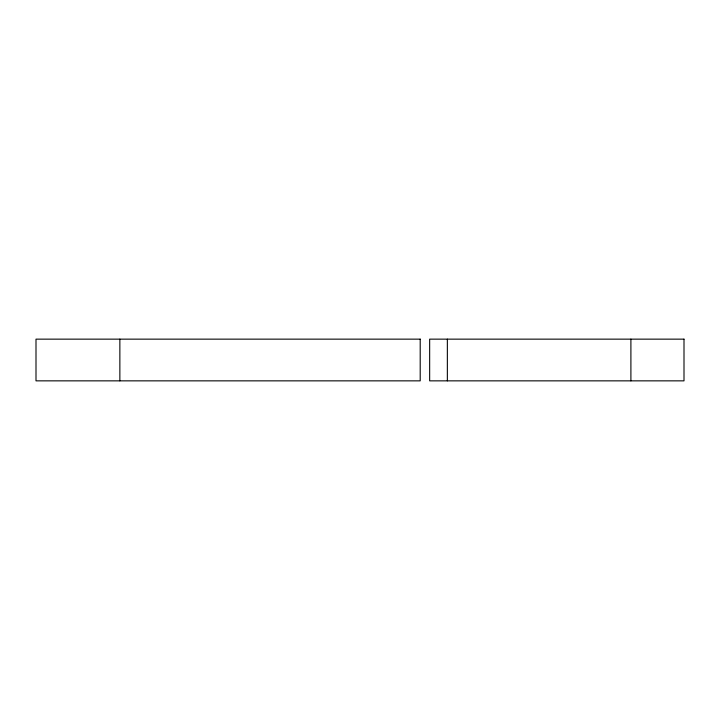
<?xml version="1.0" encoding="UTF-8"?>
<svg xmlns="http://www.w3.org/2000/svg" width="720" height="720" viewBox="0 0 720 720"><rect width="100%" height="100%" fill="white"/><g stroke="black" fill="none" stroke-linecap="round" stroke-linejoin="round"><path stroke-width="1.08" d="M630.9 339.147L630.9 380.853M447.354 339.147L447.354 380.853M119.862 339.147L119.862 380.853M420.201 339.147L36 339.147L36 380.853L420.201 380.853L420.201 339.147M684 339.147L429.66 339.147L429.66 380.853L684 380.853L684 339.147"/></g></svg>
